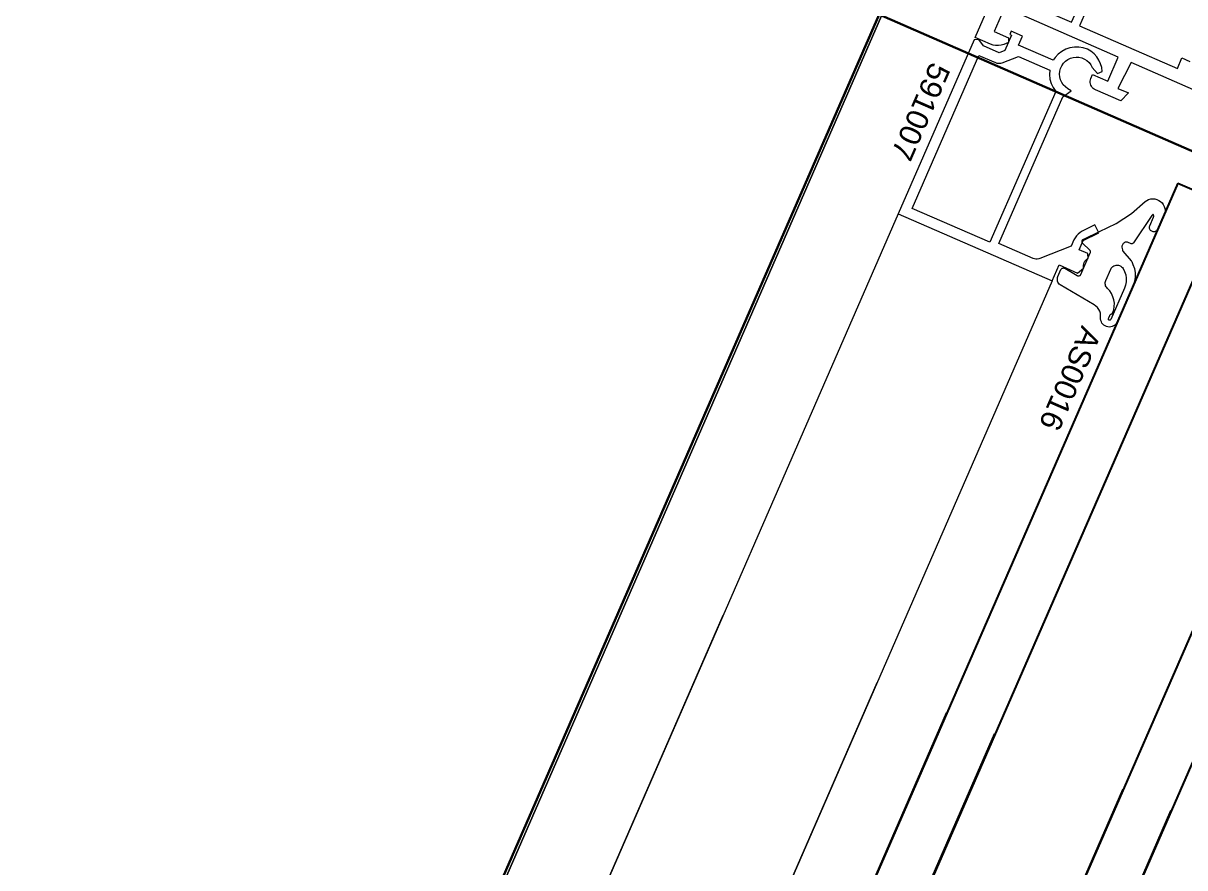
# Model space of a CAD drawing. Header units: millimetres. Extents: x -50172 to 90294, y -80883 to 956680.
# Drawn here: x 9090.6 to 9223.4, y -6551.4 to -6454.8 of the extents above; entities that cross this region are included whole.
import ezdxf

# ---------------------------------------------------------------- set-up
doc = ezdxf.new("R2010")
doc.units = ezdxf.units.MM
doc.header["$MEASUREMENT"] = 0
doc.linetypes.add('Dot & Dashed', pattern=[670.277762, 352.777767, -176.388884, 0, -141.111112])
for name, color, linetype, lineweight in [('0_Pen_No__2', 8, 'Continuous', 15), ('0_Pen_No__5', 7, 'Continuous', 25), ('0_Pen_No__7', 7, 'Continuous', 35), ('0_Pen_No__9', 7, 'Continuous', 13), ('New_A-20-M_Roof_Pen_No__93', 8, 'Continuous', 13), ('New_A-25-M_Curtain_Wall_Pen_No__90', 8, 'Continuous', 20), ('New_A-25-M_Wall_Ext_Pen_No__87', 8, 'Continuous', 20)]:
    doc.layers.add(name, color=color, linetype=linetype, lineweight=lineweight)
for name, color, linetype in [('New_A-20-M_Roof', 7, 'Continuous'), ('New_A-25-M_Curtain_Wall', 7, 'Continuous'), ('New_A-25-M_Wall_Ext', 7, 'Continuous'), ('New_ArchiCAD Windows', 7, 'Continuous')]:
    doc.layers.add(name, color=color, linetype=linetype)
doc.layers.add('New_A-25-M_Curtain_Wall_Pen_No__69', color=7, linetype='Continuous', lineweight=20, true_color=0x606060)
doc.layers.add('New_ArchiCAD Windows_Pen_No__23', color=7, linetype='Continuous', lineweight=30, true_color=0x2a2a2a)
doc.styles.add('GENERATED_STYLE_3', font='')
doc.styles.get('GENERATED_STYLE_3').set_extended_font_data('Arial')

# ---------------------------------------------------------------- blocks, each defined once
blk = doc.blocks.new('Wall_2_1', base_point=(10092.6, -4631.3))
at = {"layer": 'New_A-25-M_Wall_Ext_Pen_No__87', "linetype": 'Continuous', "flags": 128}
blk.add_lwpolyline([(10000.93, -4591.33), (2142.47, -22613.27)], dxfattribs=at)
blk = doc.blocks.new('Wall_4_1', base_point=(9982.59, -4632.6))
at = {"layer": 'New_A-25-M_Wall_Ext_Pen_No__87', "linetype": 'Continuous', "flags": 128}
blk.add_lwpolyline([(4871.77, -16353.33), (9982.59, -4632.6)], dxfattribs=at)
blk = doc.blocks.new('Double Window 19_5')
at = {"layer": 'New_ArchiCAD Windows_Pen_No__23', "linetype": 'Continuous'}
for p, q in [((-325, 0), (-250, 0)), ((-250, 0), (-200, 0)), ((-200, 0), (-200, -190))]:
    blk.add_line(p, q, dxfattribs=at)
blk = doc.blocks.new('Wall_239_1', base_point=(10165.92, -4712.54))
at = {"layer": 'New_ArchiCAD Windows', "color": 251, "linetype": 'Continuous', "lineweight": 20, "true_color": 0x606060, "zscale": 1000, "rotation": 66.44041158399281}
blk.add_blockref('Double Window 19_5', (9268.4, -6270.46), dxfattribs=at)
blk = doc.blocks.new('Morph_2_1')
at = {"layer": 'New_A-20-M_Roof_Pen_No__93', "linetype": 'Continuous', "flags": 128}
blk.add_lwpolyline([(2064.53, -22792.01), (10012.82, -4564.06)], dxfattribs=at)
blk = doc.blocks.new('Beam_8_1', base_point=(10000.93, -4591.33))
at = {"layer": 'New_A-25-M_Curtain_Wall_Pen_No__69', "linetype": 'Dot & Dashed'}
blk.add_line((10000.93, -4591.33), (2142.47, -22613.27), dxfattribs=at)
at = {"layer": 'New_A-25-M_Curtain_Wall_Pen_No__90', "linetype": 'Continuous'}
blk.add_line((10000.93, -4591.33), (2142.47, -22613.27), dxfattribs=at)

msp = doc.modelspace()

# ---------------------------------------------------------------- linework, layer by layer
at = {"layer": '0_Pen_No__2', "linetype": 'Continuous', "flags": 128}
for points in [[(9202.42, -6453.88), (9201.62, -6455.71), (9203.27, -6456.43), (9203.26, -6456.99), (9202.73, -6457.2), (9202.43, -6457.29), (9202.12, -6457.33), (9201.8, -6457.32), (9201.5, -6457.27), (9201.2, -6457.17), (9199.46, -6456.41), (9208.65, -6435.33)], [(9227.85, -6442.6), (9220.51, -6439.41), (9219.74, -6437.43), (9215.98, -6435.79), (9214.38, -6439.46), (9209.8, -6437.46), (9203.6, -6451.67), (9210.48, -6454.67), (9211, -6453.48), (9211.91, -6453.87), (9211.39, -6455.07), (9222.58, -6459.94), (9223.1, -6458.75), (9224.01, -6459.15)], [(9229.4, -6464.56), (9217.3, -6459.28), (9215.78, -6462.22), (9216.98, -6462.74), (9216.1, -6463.66), (9213.21, -6462.4), (9213.07, -6462.33), (9212.95, -6462.24), (9212.84, -6462.12), (9212.75, -6461.99), (9212.68, -6461.85), (9212.63, -6461.7), (9212.61, -6461.55), (9212.62, -6461.39), (9212.64, -6461.24), (9212.69, -6461.09), (9212.89, -6460.63), (9214.64, -6461.39), (9215.83, -6458.64), (9203.73, -6453.36)], [(9213.46, -6460.52), (9213.98, -6460.31), (9213.93, -6459.85), (9213.8, -6459.41), (9213.61, -6458.99), (9213.36, -6458.61), (9213.05, -6458.27), (9212.69, -6457.98), (9212.29, -6457.75), (9211.81, -6457.59), (9211.31, -6457.5), (9210.8, -6457.5), (9210.3, -6457.59), (9209.81, -6457.75), (9209.36, -6457.99), (9208.96, -6458.31), (9208.61, -6458.68), (9208.38, -6458.99), (9204.43, -6457.27), (9204.87, -6456.26), (9203.59, -6455.7), (9203.43, -6456.07), (9203.61, -6456.15), (9202.85, -6457.89), (9202.19, -6458.15), (9200.4, -6457.37), (9199.86, -6456.63), (9199.34, -6456.68), (9190.67, -6476.58), (9208.27, -6484.25), (9209.07, -6482.42), (9211.17, -6483.34), (9211.86, -6482.77), (9211.84, -6482.61), (9211.84, -6482.44), (9211.88, -6482.28), (9211.93, -6482.13), (9212.01, -6481.99), (9212.12, -6481.86), (9212.24, -6481.75), (9212.38, -6481.67), (9212.36, -6481.12), (9211.35, -6480.68), (9211.81, -6479.63), (9213.6, -6478.74), (9213.15, -6477.85), (9211.69, -6478.57), (9211.45, -6478.71), (9211.23, -6478.89), (9211.04, -6479.09), (9210.88, -6479.32), (9210.75, -6479.56), (9210.43, -6480.28), (9206.87, -6481.68), (9206.72, -6481.73), (9206.56, -6481.75), (9206.4, -6481.75), (9206.24, -6481.72), (9206.09, -6481.67), (9202.18, -6479.96)], [(9202.18, -6479.96), (9209.49, -6463.19), (9210.43, -6462.49), (9210.04, -6462.26), (9209.78, -6462.06), (9209.54, -6461.82), (9209.36, -6461.55), (9209.22, -6461.24), (9209.13, -6460.92), (9209.11, -6460.59), (9209.13, -6460.26), (9209.22, -6459.94), (9209.36, -6459.63), (9209.55, -6459.36), (9209.78, -6459.12), (9210.05, -6458.92), (9210.35, -6458.78), (9210.67, -6458.68), (9211, -6458.64), (9211.33, -6458.66), (9211.66, -6458.74), (9211.96, -6458.87), (9212.24, -6459.05), (9212.49, -6459.27), (9212.69, -6459.53), (9212.85, -6459.83), (9213.46, -6460.52)]]:
    msp.add_lwpolyline(points, dxfattribs=at)
msp.add_lwpolyline([(9201.14, -6479.83), (9192.25, -6475.96), (9199.88, -6458.45), (9201.79, -6459.28), (9201.94, -6459.33), (9202.09, -6459.36), (9202.25, -6459.36), (9202.41, -6459.34), (9202.56, -6459.29), (9204.41, -6458.57), (9207.99, -6460.13), (9207.96, -6460.65), (9208.01, -6461.17), (9208.15, -6461.67), (9208.37, -6462.14), (9208.67, -6462.57)], close=True, dxfattribs=at)
at = {"layer": '0_Pen_No__5', "linetype": 'Continuous'}
for p, q in [((9222.64, -6473.06), (9100.36, -6753.48)), ((9222.64, -6473.06), (9248.3, -6484.25)), ((9228.14, -6475.46), (9105.86, -6755.87)), ((9242.8, -6481.85), (9120.53, -6762.27)), ((9248.3, -6484.25), (9126.03, -6764.67)), ((9073.95, -6814.05), (9196.22, -6533.64)), ((9079.45, -6816.45), (9201.72, -6536.04)), ((9094.11, -6822.85), (9216.39, -6542.43)), ((9099.61, -6825.24), (9221.89, -6544.83))]:
    msp.add_line(p, q, dxfattribs=at)
at = {"layer": '0_Pen_No__9', "linetype": 'Continuous'}
for p, q in [((9190.67, -6476.58), (9074.79, -6742.32)), ((9208.27, -6484.25), (9092.39, -6750)), ((9054.77, -6788.23), (9170.65, -6522.49)), ((9072.37, -6795.91), (9188.25, -6530.16))]:
    msp.add_line(p, q, dxfattribs=at)
at = {"layer": '0_Pen_No__9', "linetype": 'Continuous', "flags": 128}
for points in [[(9209.17, -6484.7), (9209.07, -6484.62), (9208.99, -6484.51), (9208.93, -6484.39), (9208.88, -6484.27), (9208.86, -6484.14), (9208.86, -6484.01), (9208.88, -6483.87), (9208.92, -6483.75), (9209.27, -6482.94), (9209.3, -6482.9), (9209.33, -6482.86), (9209.37, -6482.82), (9209.41, -6482.8), (9209.46, -6482.78), (9209.5, -6482.77), (9209.56, -6482.76), (9209.61, -6482.77), (9209.65, -6482.78), (9209.7, -6482.8), (9211.11, -6483.63), (9211.16, -6483.66), (9211.21, -6483.67), (9211.26, -6483.68), (9211.31, -6483.67), (9211.36, -6483.66), (9211.41, -6483.64), (9211.45, -6483.61), (9211.49, -6483.58), (9211.52, -6483.54), (9211.54, -6483.5), (9212.62, -6481.03), (9212.63, -6480.99), (9212.64, -6480.94), (9212.64, -6480.9), (9212.64, -6480.85), (9212.62, -6480.81), (9212.6, -6480.76), (9212.58, -6480.73), (9212.55, -6480.69), (9211.77, -6479.96), (9211.74, -6479.92), (9211.71, -6479.88), (9211.69, -6479.83), (9211.68, -6479.78), (9211.68, -6479.73), (9211.69, -6479.68), (9211.7, -6479.63), (9211.72, -6479.59), (9211.75, -6479.55), (9211.78, -6479.51), (9211.83, -6479.48), (9211.87, -6479.46), (9213.69, -6478.58), (9215.57, -6477.69), (9217.32, -6476.55), (9218.89, -6475.18), (9219.08, -6475.04), (9219.3, -6474.94), (9219.53, -6474.87), (9219.77, -6474.85), (9220.01, -6474.87), (9220.24, -6474.93), (9220.46, -6475.03), (9220.66, -6475.16), (9220.83, -6475.32), (9220.97, -6475.52), (9221.08, -6475.73), (9221.15, -6475.96), (9221.18, -6476.2), (9221.16, -6476.44), (9220.34, -6478.33), (9220.3, -6478.4), (9220.25, -6478.46), (9220.19, -6478.52), (9220.12, -6478.57), (9220.05, -6478.6), (9219.97, -6478.62), (9219.88, -6478.63), (9219.8, -6478.62), (9219.72, -6478.6), (9219.65, -6478.57), (9219.58, -6478.52), (9219.52, -6478.47), (9219.47, -6478.4), (9219.43, -6478.33), (9219.4, -6478.25), (9219.38, -6478.17), (9219.38, -6478.09), (9219.4, -6478.01), (9219.42, -6477.93), (9219.85, -6476.95), (9219.87, -6476.91), (9219.88, -6476.86), (9219.88, -6476.81), (9219.87, -6476.77), (9219.86, -6476.72), (9219.84, -6476.68), (9219.81, -6476.64), (9219.77, -6476.66), (9219.73, -6476.68), (9219.7, -6476.71), (9219.67, -6476.75), (9217.58, -6479.89), (9217.53, -6479.95), (9217.46, -6479.98), (9217.42, -6479.99), (9217.37, -6480), (9217.32, -6480), (9217.28, -6479.99), (9217.23, -6479.98), (9216.95, -6479.85), (9216.87, -6479.83), (9216.78, -6479.81), (9216.69, -6479.81), (9216.61, -6479.83), (9216.53, -6479.86), (9216.45, -6479.91), (9216.39, -6479.97), (9216.33, -6480.04), (9216.29, -6480.11), (9216.26, -6480.19), (9216.25, -6480.28), (9216.25, -6480.37), (9216.29, -6480.68), (9216.29, -6480.72), (9216.31, -6480.76), (9216.33, -6480.8), (9216.36, -6480.84), (9217.28, -6481.93), (9217.33, -6481.98), (9217.36, -6482.04), (9217.5, -6482.36), (9217.67, -6482.83), (9217.76, -6483.32), (9217.76, -6483.83), (9217.68, -6484.32), (9217.52, -6484.8), (9215.72, -6488.92), (9215.64, -6489.06), (9215.54, -6489.2), (9215.42, -6489.31), (9215.28, -6489.4), (9215.13, -6489.47), (9214.97, -6489.51), (9214.8, -6489.52), (9214.64, -6489.5), (9214.48, -6489.46), (9214.33, -6489.4), (9214.19, -6489.3), (9214.07, -6489.19), (9213.96, -6489.06), (9213.89, -6488.91), (9213.83, -6488.76), (9213.81, -6488.59), (9213.81, -6488.43), (9213.81, -6488.18), (9213.78, -6487.94), (9213.7, -6487.71), (9213.59, -6487.5), (9213.45, -6487.3), (9213.27, -6487.13), (9213.08, -6486.99)], [(9214.96, -6482.91), (9215.02, -6482.79), (9215.11, -6482.69), (9215.21, -6482.6), (9215.32, -6482.52), (9215.45, -6482.47), (9215.58, -6482.44), (9215.71, -6482.43), (9215.85, -6482.45), (9215.98, -6482.49), (9216.1, -6482.54), (9216.21, -6482.62), (9216.3, -6482.72), (9216.38, -6482.83), (9216.55, -6483.18), (9216.67, -6483.56), (9216.72, -6483.94), (9216.71, -6484.34), (9216.65, -6484.72), (9216.52, -6485.09), (9214.97, -6488.64), (9214.96, -6488.67), (9214.94, -6488.69), (9214.92, -6488.7), (9214.9, -6488.72), (9214.88, -6488.73), (9214.86, -6488.73), (9214.83, -6488.74), (9214.81, -6488.73), (9214.78, -6488.73), (9214.76, -6488.72), (9214.74, -6488.7), (9214.72, -6488.69), (9214.71, -6488.67), (9214.69, -6488.65), (9214.69, -6488.62), (9214.68, -6488.6), (9214.68, -6488.57), (9214.69, -6488.55), (9214.69, -6488.53), (9214.84, -6488.19), (9214.86, -6488.15), (9214.89, -6488.11), (9214.92, -6488.08), (9214.96, -6488.05), (9215, -6488.03), (9215.05, -6488.02), (9215.09, -6488.01), (9215.14, -6488.01), (9215.17, -6487.93), (9215.3, -6487.57), (9215.37, -6487.19), (9215.38, -6486.8), (9215.33, -6486.42), (9215.22, -6486.05), (9215.06, -6485.7), (9214.85, -6485.38), (9214.59, -6485.1), (9214.5, -6485.01), (9214.44, -6484.91), (9214.38, -6484.8), (9214.35, -6484.68), (9214.33, -6484.56), (9214.34, -6484.43), (9214.36, -6484.31), (9214.4, -6484.2)]]:
    msp.add_lwpolyline(points, close=True, dxfattribs=at)

# ---------------------------------------------------------------- block references
at = {"layer": 'New_A-20-M_Roof', "linetype": 'Continuous', "lineweight": 0}
msp.add_blockref('Morph_2_1', (0, 0), dxfattribs=at)
at = {"layer": 'New_A-25-M_Curtain_Wall', "color": 8, "lineweight": 20}
msp.add_blockref('Beam_8_1', (10000.93, -4591.33), dxfattribs=at)
at = {"layer": 'New_A-25-M_Wall_Ext', "color": 250, "lineweight": 50, "true_color": 0x2a2a2a}
for name, p in [('Wall_4_1', (9982.59, -4632.6)), ('Wall_239_1', (10165.92, -4712.54)), ('Wall_2_1', (10092.6, -4631.3))]:
    msp.add_blockref(name, p, dxfattribs=at)

# ---------------------------------------------------------------- texts
at = {"layer": '0_Pen_No__7', "linetype": 'Continuous', "char_height": 2.5, "attachment_point": 7, "rotation": 246.4404, "style": 'GENERATED_STYLE_3'}
for s, insert in [('\\A1;{\\fArial|b0|i0|c0|p34;591007}', (9194.37, -6459.05)), ('\\A1;{\\fArial|b0|i0|c0|p34;AS0016}', (9211.64, -6489.23))]:
    msp.add_mtext(s, dxfattribs=dict(at, insert=insert))

doc.saveas('drawing.dxf')
